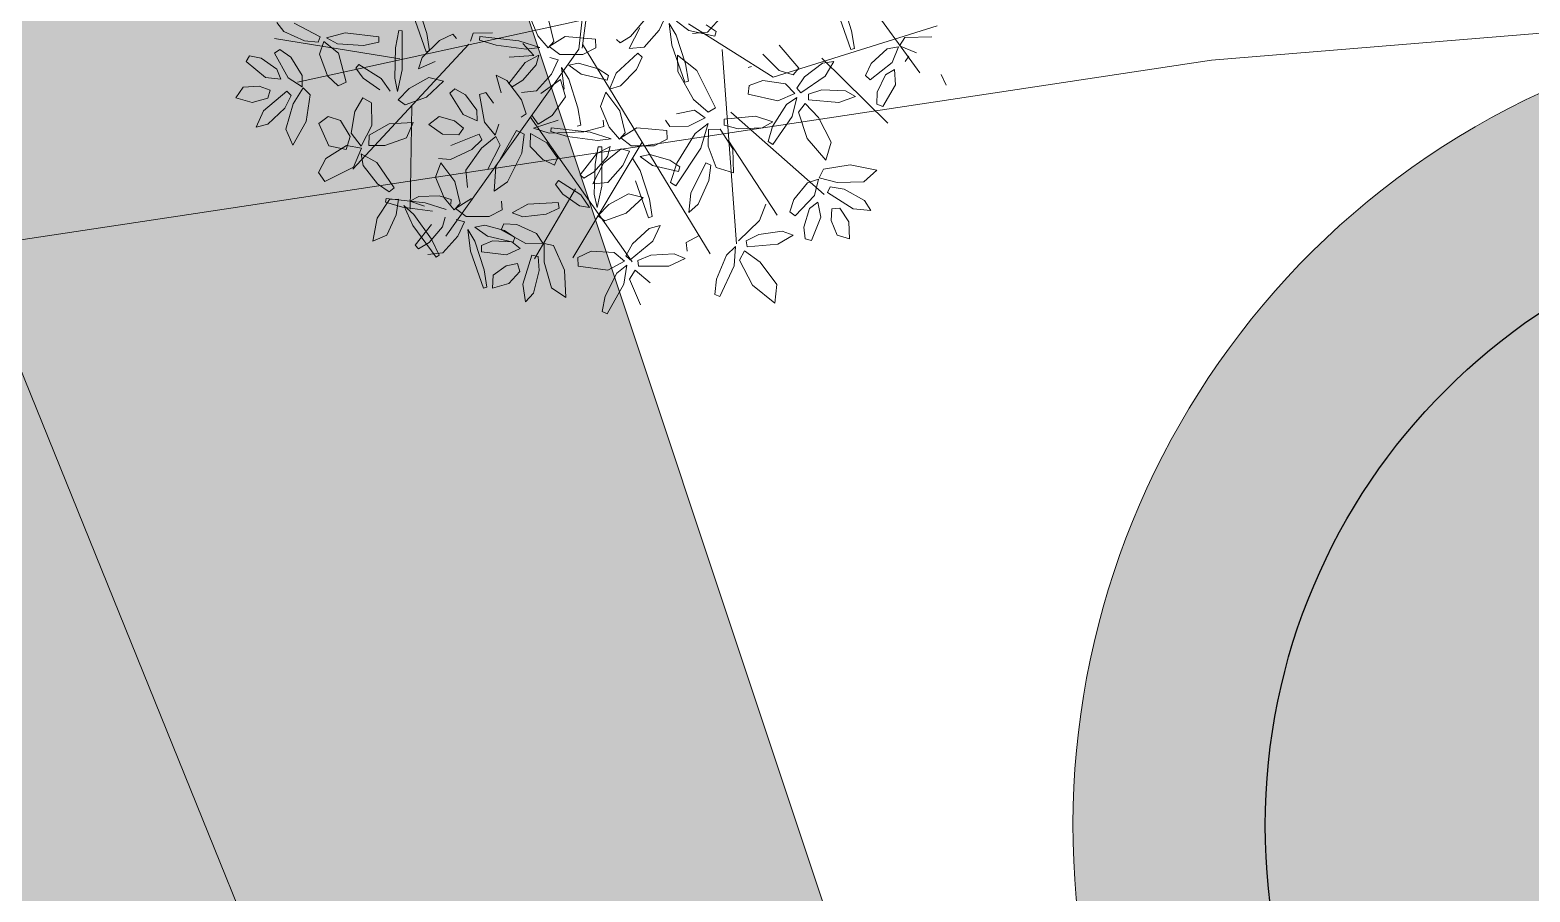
# Model space of a CAD drawing. Header units: inches. Extents: x 218980 to 233865, y 587194 to 599270.
# Drawn here: x 219060.11 to 219069.47, y 587467.12 to 587472.5 of the extents above; entities that cross this region are included whole.
import ezdxf

# ---------------------------------------------------------------- set-up
doc = ezdxf.new("R2010")
doc.units = ezdxf.units.IN
doc.header["$MEASUREMENT"] = 0
doc.linetypes.add('01', pattern=[0])
doc.layers.get('0').update_dxf_attribs({"lineweight": 0})
doc.layers.add('GRASS', color=75, linetype='Continuous')
for name, color, linetype, lineweight in [('Minor Contour', 250, 'Continuous', 0), ('Proposed Plot Boundary', 250, '01', 0), ('Proposed Structures', 253, 'Continuous', 0), ('Proposed Urban Design', 250, 'Continuous', 0)]:
    doc.layers.add(name, color=color, linetype=linetype, lineweight=lineweight)
doc.layers.add('Open Space Within Settlement Active', color=7, linetype='01', lineweight=0, true_color=0xb1d336)
doc.layers.add('P_Main Development Zone', color=7, linetype='Continuous', lineweight=0, true_color=0xdc5e9b)

# ---------------------------------------------------------------- blocks, each defined once
blk = doc.blocks.new('tree2')
at = {"color": 44}
for p, q in [((325197.445, 3048392.685), (325197.28, 3048391.211)), ((325197.512, 3048392.651), (325197.323, 3048391.221)), ((325200.778, 3048391.963), (325201.54, 3048390.915)), ((325197.316, 3048391.574), (325193.768, 3048390.798)), ((325198.65, 3048391.525), (325199.705, 3048390.862)), ((325199.705, 3048390.862), (325201.753, 3048391.502)), ((325195.043, 3048391.09), (325193.481, 3048391.344)), ((325195.907, 3048391.274), (325194.459, 3048389.71)), ((325197.325, 3048391.271), (325198.919, 3048388.652)), ((325197.28, 3048391.211), (325195.617, 3048388.874)), ((325199.07, 3048391.205), (325199.248, 3048388.777)), ((325200.315, 3048391.099), (325201.138, 3048390.285)), ((325195.193, 3048390.502), (325195.173, 3048389.213)), ((325196.673, 3048390.363), (325197.946, 3048388.552)), ((325199.176, 3048390.423), (325200.342, 3048389.394)), ((325198.071, 3048390.047), (325197.204, 3048388.602)), ((325199.143, 3048390.073), (325199.757, 3048389.138)), ((325197.238, 3048389.465), (325196.727, 3048388.591))]:
    blk.add_line(p, q, dxfattribs=at)
at = {"color": 66}
for p, q in [((325200.686, 3048391.437), (325200.571, 3048391.796)), ((325200.516, 3048391.668), (325200.678, 3048391.206)), ((325200.721, 3048391.219), (325200.686, 3048391.437)), ((325198.443, 3048391.258), (325198.605, 3048390.796)), ((325198.613, 3048391.027), (325198.497, 3048391.386)), ((325200.678, 3048391.206), (325200.721, 3048391.219)), ((325201.13, 3048391.213), (325201.27, 3048391.239)), ((325201.27, 3048391.239), (325201.192, 3048391.044)), ((325201.282, 3048391.253), (325201.35, 3048391.355)), ((325201.497, 3048391.165), (325201.282, 3048391.253)), ((325201.35, 3048391.355), (325201.686, 3048391.363)), ((325198.512, 3048391.133), (325198.754, 3048390.945)), ((325198.515, 3048390.929), (325198.512, 3048391.133)), ((325200.861, 3048390.883), (325200.931, 3048391.032)), ((325201.192, 3048391.044), (325200.918, 3048390.825)), ((325200.931, 3048391.032), (325201.13, 3048391.213)), ((325201.356, 3048391.058), (325201.4, 3048391.122)), ((325198.712, 3048390.58), (325198.515, 3048390.929)), ((325198.648, 3048390.809), (325198.613, 3048391.027)), ((325198.754, 3048390.945), (325198.985, 3048390.477)), ((325199.394, 3048390.981), (325199.437, 3048390.994)), ((325200.918, 3048390.825), (325200.861, 3048390.883)), ((325201.005, 3048390.672), (325201.108, 3048390.89)), ((325201.108, 3048390.89), (325201.223, 3048390.956)), ((325201.223, 3048390.956), (325201.233, 3048390.765)), ((325201.803, 3048390.894), (325201.865, 3048390.759)), ((325198.605, 3048390.796), (325198.648, 3048390.809)), ((325198.896, 3048390.421), (325198.712, 3048390.58)), ((325198.985, 3048390.477), (325198.896, 3048390.421)), ((325197.859, 3048390.165), (325197.791, 3048390.441)), ((325198.361, 3048390.323), (325198.416, 3048390.243)), ((325198.725, 3048390.447), (325198.501, 3048390.403)), ((325198.647, 3048390.248), (325198.858, 3048390.354)), ((325198.858, 3048390.354), (325198.725, 3048390.447)), ((325198.731, 3048390.157), (325198.893, 3048390.282)), ((325196.501, 3048390.193), (325196.598, 3048390.15)), ((325196.598, 3048390.15), (325196.568, 3048389.909)), ((325196.674, 3048390.155), (325196.671, 3048389.994)), ((325196.88, 3048390.04), (325196.674, 3048390.155)), ((325197.683, 3048390.088), (325197.422, 3048390.173)), ((325197.66, 3048390.235), (325197.786, 3048390.084)), ((325197.786, 3048390.084), (325197.859, 3048390.165)), ((325197.803, 3048390.103), (325198.002, 3048390.226)), ((325197.934, 3048390.001), (325197.803, 3048390.103)), ((325198.002, 3048390.226), (325198.377, 3048390.195)), ((325198.377, 3048390.195), (325198.384, 3048390.085)), ((325198.416, 3048390.243), (325198.647, 3048390.248)), ((325198.503, 3048389.787), (325198.731, 3048390.157)), ((325196.568, 3048389.909), (325196.388, 3048389.551)), ((325196.671, 3048389.994), (325196.832, 3048389.832)), ((325197.013, 3048389.851), (325196.88, 3048390.04)), ((325197.523, 3048389.991), (325197.483, 3048389.774)), ((325197.671, 3048389.994), (325197.501, 3048389.903)), ((325197.514, 3048390.069), (325197.683, 3048390.088)), ((325197.568, 3048389.989), (325197.523, 3048389.991)), ((325197.567, 3048389.499), (325197.568, 3048389.989)), ((325197.808, 3048389.965), (325197.589, 3048389.785)), ((325197.639, 3048389.871), (325197.671, 3048389.994)), ((325197.914, 3048389.934), (325197.808, 3048389.965)), ((325197.831, 3048389.755), (325197.914, 3048389.934)), ((325198.222, 3048390.001), (325197.934, 3048390.001)), ((325198.384, 3048390.085), (325198.222, 3048390.001)), ((325194.764, 3048389.526), (325194.585, 3048389.758)), ((325194.756, 3048389.794), (325194.972, 3048389.48)), ((325196.221, 3048389.435), (325196.242, 3048389.74)), ((325196.832, 3048389.832), (325196.977, 3048389.761)), ((325196.977, 3048389.761), (325197.013, 3048389.851)), ((325197.501, 3048389.903), (325197.296, 3048389.642)), ((325197.589, 3048389.785), (325197.455, 3048389.529)), ((325197.472, 3048389.679), (325197.639, 3048389.871)), ((325197.483, 3048389.774), (325197.473, 3048389.397)), ((325197.643, 3048389.546), (325197.831, 3048389.755)), ((325198.168, 3048389.893), (325198.044, 3048389.869)), ((325198.414, 3048389.825), (325198.168, 3048389.893)), ((325198.542, 3048389.74), (325198.414, 3048389.825)), ((325198.523, 3048389.682), (325198.542, 3048389.74)), ((325195.49, 3048389.612), (325195.598, 3048389.354)), ((325196.388, 3048389.551), (325196.221, 3048389.435)), ((325197.025, 3048389.569), (325196.988, 3048389.52)), ((325197.306, 3048389.392), (325197.025, 3048389.569)), ((325197.296, 3048389.642), (325197.34, 3048389.6)), ((325197.34, 3048389.6), (325197.472, 3048389.679)), ((325197.455, 3048389.529), (325197.643, 3048389.546)), ((325194.913, 3048389.43), (325194.764, 3048389.526)), ((325194.874, 3048389.344), (325194.867, 3048389.3)), ((325195.361, 3048389.292), (325194.874, 3048389.344)), ((325194.972, 3048389.48), (325194.913, 3048389.43)), ((325195.282, 3048389.37), (325195.171, 3048389.311)), ((325195.537, 3048389.377), (325195.282, 3048389.37)), ((325195.684, 3048389.334), (325195.537, 3048389.377)), ((325196.988, 3048389.52), (325197.081, 3048389.398)), ((325197.081, 3048389.398), (325197.289, 3048389.252)), ((325197.414, 3048389.233), (325197.306, 3048389.392)), ((325197.473, 3048389.397), (325197.51, 3048389.231)), ((325197.51, 3048389.231), (325197.567, 3048389.499)), ((325194.917, 3048389.333), (325194.76, 3048389.097)), ((325194.867, 3048389.3), (325195.078, 3048389.237)), ((325195.027, 3048389.335), (325194.917, 3048389.333)), ((325195, 3048389.139), (325195.027, 3048389.335)), ((325195.078, 3048389.237), (325195.452, 3048389.187)), ((325195.093, 3048389.256), (325195.206, 3048389.006)), ((325195.221, 3048389.145), (325195.093, 3048389.256)), ((325195.171, 3048389.311), (325195.353, 3048389.247)), ((325196.315, 3048389.313), (325196.322, 3048389.203)), ((325196.446, 3048389.167), (325196.641, 3048389.272)), ((325196.582, 3048389.115), (325196.446, 3048389.167)), ((325196.641, 3048389.272), (325197.021, 3048389.295)), ((325197.033, 3048389.223), (325196.873, 3048389.148)), ((325197.021, 3048389.295), (325197.033, 3048389.223)), ((325197.289, 3048389.252), (325197.414, 3048389.233)), ((325197.654, 3048389.269), (325197.516, 3048389.128)), ((325194.76, 3048389.097), (325194.707, 3048388.812)), ((325194.882, 3048388.885), (325195, 3048389.139)), ((325195.439, 3048389.021), (325195.234, 3048388.76)), ((325196.506, 3048389.02), (325196.75, 3048388.906)), ((325196.873, 3048389.148), (325196.582, 3048389.115)), ((325194.707, 3048388.812), (325194.882, 3048388.885)), ((325196.75, 3048388.906), (325196.828, 3048388.786)), ((325196.846, 3048388.781), (325196.965, 3048388.757))]:
    blk.add_line(p, q, dxfattribs=at)
at = {"color": 62}
for p, q in [((325195.211, 3048391.638), (325195.373, 3048391.176)), ((325195.381, 3048391.406), (325195.265, 3048391.765)), ((325196.661, 3048391.636), (325196.769, 3048391.377)), ((325193.596, 3048391.43), (325193.509, 3048391.544)), ((325194.127, 3048391.352), (325194.362, 3048391.413)), ((325194.362, 3048391.413), (325194.782, 3048391.366)), ((325195.03, 3048391.442), (325194.99, 3048391.225)), ((325195.075, 3048391.44), (325195.03, 3048391.442)), ((325195.074, 3048390.95), (325195.075, 3048391.44)), ((325195.416, 3048391.188), (325195.381, 3048391.406)), ((325196.968, 3048391.307), (325196.899, 3048391.582)), ((325194.266, 3048391.278), (325194.127, 3048391.352)), ((325194.59, 3048391.256), (325194.266, 3048391.278)), ((325194.78, 3048391.297), (325194.59, 3048391.256)), ((325194.782, 3048391.366), (325194.78, 3048391.297)), ((325194.99, 3048391.225), (325194.98, 3048390.848)), ((325195.541, 3048391.318), (325195.324, 3048391.107)), ((325196.769, 3048391.377), (325196.895, 3048391.225)), ((325196.895, 3048391.225), (325196.968, 3048391.307)), ((325196.911, 3048391.245), (325197.11, 3048391.367)), ((325193.124, 3048391.058), (325193.167, 3048391.127)), ((325193.167, 3048391.127), (325193.314, 3048391.099)), ((325195.324, 3048391.107), (325195.276, 3048390.965)), ((325195.373, 3048391.176), (325195.416, 3048391.188)), ((325194.813, 3048390.844), (325194.532, 3048391.02)), ((325194.98, 3048390.848), (325195.017, 3048390.682)), ((325195.017, 3048390.682), (325195.074, 3048390.95)), ((325192.997, 3048390.602), (325193.088, 3048390.736))]:
    blk.add_line(p, q, dxfattribs=at)
at = {"color": 64}
for p, q in [((325198.284, 3048391.446), (325198.367, 3048391.625)), ((325198.887, 3048391.422), (325199.074, 3048391.631)), ((325193.853, 3048391.313), (325193.596, 3048391.43)), ((325193.724, 3048391.536), (325194.051, 3048391.365)), ((325195.928, 3048391.308), (325195.958, 3048391.41)), ((325195.958, 3048391.41), (325196.201, 3048391.412)), ((325198.043, 3048391.475), (325197.909, 3048391.219)), ((325197.925, 3048391.369), (325198.093, 3048391.562)), ((325198.097, 3048391.237), (325198.284, 3048391.446)), ((325198.407, 3048391.53), (325198.443, 3048391.258)), ((325198.497, 3048391.386), (325198.407, 3048391.53)), ((325198.498, 3048391.559), (325198.653, 3048391.445)), ((325198.653, 3048391.445), (325198.977, 3048391.372)), ((325198.698, 3048391.404), (325198.887, 3048391.422)), ((325198.995, 3048391.431), (325198.868, 3048391.515)), ((325198.977, 3048391.372), (325198.995, 3048391.431)), ((325194.024, 3048391.297), (325193.853, 3048391.313)), ((325194.051, 3048391.365), (325194.024, 3048391.297)), ((325194.043, 3048391.148), (325194.094, 3048391.306)), ((325194.094, 3048391.306), (325194.277, 3048391.161)), ((325195.704, 3048391.398), (325195.541, 3048391.318)), ((325195.752, 3048391.343), (325195.704, 3048391.398)), ((325196.044, 3048391.367), (325196.037, 3048391.323)), ((325196.037, 3048391.323), (325196.249, 3048391.26)), ((325196.531, 3048391.315), (325196.044, 3048391.367)), ((325196.249, 3048391.26), (325196.623, 3048391.21)), ((325196.792, 3048391.23), (325196.531, 3048391.315)), ((325196.58, 3048391.282), (325196.717, 3048391.131)), ((325196.623, 3048391.21), (325196.792, 3048391.23)), ((325197.043, 3048391.143), (325196.911, 3048391.245)), ((325197.11, 3048391.367), (325197.486, 3048391.336)), ((325197.493, 3048391.227), (325197.331, 3048391.142)), ((325197.486, 3048391.336), (325197.493, 3048391.227)), ((325197.749, 3048391.332), (325197.794, 3048391.29)), ((325197.794, 3048391.29), (325197.925, 3048391.369)), ((325197.909, 3048391.219), (325198.097, 3048391.237)), ((325193.366, 3048390.858), (325193.124, 3048391.058)), ((325193.314, 3048391.099), (325193.51, 3048390.96)), ((325193.48, 3048391.158), (325193.546, 3048391.205)), ((325193.648, 3048390.85), (325193.48, 3048391.158)), ((325193.546, 3048391.205), (325193.681, 3048391.109)), ((325193.681, 3048391.109), (325193.825, 3048390.882)), ((325194.141, 3048390.877), (325194.043, 3048391.148)), ((325194.277, 3048391.161), (325194.376, 3048390.798)), ((325195.276, 3048390.965), (325195.485, 3048391.055)), ((325196.61, 3048391.044), (325196.405, 3048390.783)), ((325196.717, 3048391.131), (325196.411, 3048391.111)), ((325196.779, 3048391.135), (325196.61, 3048391.044)), ((325196.748, 3048391.013), (325196.779, 3048391.135)), ((325197.023, 3048391.076), (325196.917, 3048391.107)), ((325196.939, 3048390.897), (325197.023, 3048391.076)), ((325197.331, 3048391.142), (325197.043, 3048391.143)), ((325197.277, 3048391.034), (325197.153, 3048391.01)), ((325197.523, 3048390.966), (325197.277, 3048391.034)), ((325197.744, 3048390.911), (325198.017, 3048391.16)), ((325198.071, 3048391.111), (325197.998, 3048390.956)), ((325198.017, 3048391.16), (325198.071, 3048391.111)), ((325193.556, 3048390.835), (325193.366, 3048390.858)), ((325193.51, 3048390.96), (325193.556, 3048390.835)), ((325193.826, 3048390.74), (325193.648, 3048390.85)), ((325193.825, 3048390.882), (325193.826, 3048390.74)), ((325194.276, 3048390.754), (325194.141, 3048390.877)), ((325194.532, 3048391.02), (325194.495, 3048390.971)), ((325194.495, 3048390.971), (325194.588, 3048390.849)), ((325194.588, 3048390.849), (325194.796, 3048390.703)), ((325194.922, 3048390.684), (325194.813, 3048390.844)), ((325195.407, 3048390.855), (325195.161, 3048390.72)), ((325195.59, 3048390.809), (325195.407, 3048390.855)), ((325196.248, 3048390.885), (325196.309, 3048390.665)), ((325196.382, 3048390.818), (325196.248, 3048390.885)), ((325196.58, 3048390.821), (325196.748, 3048391.013)), ((325196.752, 3048390.688), (325196.939, 3048390.897)), ((325197.063, 3048390.981), (325197.098, 3048390.709)), ((325197.153, 3048390.837), (325197.063, 3048390.981)), ((325197.153, 3048391.01), (325197.308, 3048390.896)), ((325197.308, 3048390.896), (325197.632, 3048390.824)), ((325197.651, 3048390.882), (325197.523, 3048390.966)), ((325197.632, 3048390.824), (325197.651, 3048390.882)), ((325197.663, 3048390.711), (325197.744, 3048390.911)), ((325197.998, 3048390.956), (325197.8, 3048390.754)), ((325193.088, 3048390.736), (325193.287, 3048390.747)), ((325193.287, 3048390.747), (325193.424, 3048390.697)), ((325193.341, 3048390.441), (325193.633, 3048390.686)), ((325193.424, 3048390.697), (325193.396, 3048390.596)), ((325193.633, 3048390.686), (325193.689, 3048390.632)), ((325193.714, 3048390.529), (325193.838, 3048390.726)), ((325193.838, 3048390.726), (325193.926, 3048390.641)), ((325194.376, 3048390.798), (325194.276, 3048390.754)), ((325195.161, 3048390.72), (325195.023, 3048390.579)), ((325195.379, 3048390.612), (325195.59, 3048390.809)), ((325195.67, 3048390.662), (325195.733, 3048390.714)), ((325195.837, 3048390.396), (325195.67, 3048390.662)), ((325195.733, 3048390.714), (325195.864, 3048390.641)), ((325196.039, 3048390.644), (325196.117, 3048390.667)), ((325196.117, 3048390.667), (325196.215, 3048390.534)), ((325196.562, 3048390.576), (325196.382, 3048390.818)), ((325196.405, 3048390.783), (325196.449, 3048390.741)), ((325196.449, 3048390.741), (325196.58, 3048390.821)), ((325196.564, 3048390.67), (325196.752, 3048390.688)), ((325196.805, 3048390.657), (325197.049, 3048390.833)), ((325197.049, 3048390.833), (325197.112, 3048390.615)), ((325197.269, 3048390.478), (325197.153, 3048390.837)), ((325197.617, 3048390.672), (325197.552, 3048390.494)), ((325197.791, 3048390.441), (325197.617, 3048390.672)), ((325197.8, 3048390.754), (325197.663, 3048390.711)), ((325193.2, 3048390.542), (325192.997, 3048390.602)), ((325193.396, 3048390.596), (325193.2, 3048390.542)), ((325193.608, 3048390.475), (325193.394, 3048390.274)), ((325193.689, 3048390.632), (325193.608, 3048390.475)), ((325193.619, 3048390.209), (325193.714, 3048390.529)), ((325193.926, 3048390.641), (325193.876, 3048390.308)), ((325194.484, 3048390.433), (325194.583, 3048390.604)), ((325194.583, 3048390.604), (325194.691, 3048390.538)), ((325194.691, 3048390.538), (325194.694, 3048390.257)), ((325195.023, 3048390.579), (325195.112, 3048390.515)), ((325195.112, 3048390.515), (325195.379, 3048390.612)), ((325195.864, 3048390.641), (325196.005, 3048390.446)), ((325196.101, 3048390.298), (325196.039, 3048390.644)), ((325196.62, 3048390.404), (325196.562, 3048390.576)), ((325197.112, 3048390.615), (325196.948, 3048390.383)), ((325197.303, 3048390.26), (325197.269, 3048390.478)), ((325197.552, 3048390.494), (325197.66, 3048390.235)), ((325193.25, 3048390.237), (325193.341, 3048390.441)), ((325193.876, 3048390.308), (325193.706, 3048390.011)), ((325194.034, 3048390.283), (325194.148, 3048390.369)), ((325194.158, 3048390.001), (325194.034, 3048390.283)), ((325194.148, 3048390.369), (325194.305, 3048390.32)), ((325194.305, 3048390.32), (325194.425, 3048390.121)), ((325194.436, 3048390.16), (325194.484, 3048390.433)), ((325194.912, 3048390.278), (325195.209, 3048390.293)), ((325195.209, 3048390.293), (325195.126, 3048390.102)), ((325195.405, 3048390.27), (325195.534, 3048390.368)), ((325195.534, 3048390.368), (325195.726, 3048390.315)), ((325195.726, 3048390.315), (325195.84, 3048390.225)), ((325196.009, 3048390.314), (325195.837, 3048390.396)), ((325196.005, 3048390.446), (325196.009, 3048390.314)), ((325196.235, 3048390.137), (325196.101, 3048390.298)), ((325196.559, 3048390.362), (325196.62, 3048390.404)), ((325196.773, 3048390.273), (325196.689, 3048390.39)), ((325196.715, 3048390.225), (325197.02, 3048390.323)), ((325196.948, 3048390.383), (325196.773, 3048390.273)), ((325197.584, 3048390.324), (325197.59, 3048390.246)), ((325193.394, 3048390.274), (325193.25, 3048390.237)), ((325193.706, 3048390.011), (325193.619, 3048390.209)), ((325194.425, 3048390.121), (325194.372, 3048389.955)), ((325194.563, 3048389.999), (325194.436, 3048390.16)), ((325194.694, 3048390.257), (325194.563, 3048389.999)), ((325194.655, 3048390.008), (325194.661, 3048390.135)), ((325194.661, 3048390.135), (325194.912, 3048390.278)), ((325195.126, 3048390.102), (325194.858, 3048390.007)), ((325195.578, 3048390.149), (325195.405, 3048390.27)), ((325195.782, 3048390.138), (325195.578, 3048390.149)), ((325195.68, 3048390.008), (325196.035, 3048390.148)), ((325195.84, 3048390.225), (325195.782, 3048390.138)), ((325196.035, 3048390.148), (325196.07, 3048390.079)), ((325196.062, 3048389.973), (325196.242, 3048390.12)), ((325196.279, 3048390.273), (325196.235, 3048390.137)), ((325196.242, 3048389.74), (325196.501, 3048390.193)), ((325196.242, 3048390.12), (325196.299, 3048390.012)), ((325196.908, 3048390.161), (325196.715, 3048390.225)), ((325197.342, 3048390.178), (325196.908, 3048390.161)), ((325196.935, 3048390.226), (325196.929, 3048390.182)), ((325196.929, 3048390.182), (325197.14, 3048390.119)), ((325197.422, 3048390.173), (325196.935, 3048390.226)), ((325197.14, 3048390.119), (325197.514, 3048390.069)), ((325197.26, 3048390.247), (325197.303, 3048390.26)), ((325197.59, 3048390.246), (325197.342, 3048390.178)), ((325194.119, 3048389.845), (325194.38, 3048390.006)), ((325194.372, 3048389.955), (325194.158, 3048390.001)), ((325194.38, 3048390.006), (325194.567, 3048389.975)), ((325194.567, 3048389.975), (325194.467, 3048389.738)), ((325194.858, 3048390.007), (325194.655, 3048390.008)), ((325195.943, 3048389.955), (325195.678, 3048389.833)), ((325195.87, 3048389.7), (325196.062, 3048389.973)), ((325196.07, 3048390.079), (325195.943, 3048389.955)), ((325196.299, 3048390.012), (325196.145, 3048389.712)), ((325194.028, 3048389.668), (325194.119, 3048389.845)), ((325194.467, 3048389.738), (325194.106, 3048389.559)), ((325194.562, 3048389.904), (325194.756, 3048389.794)), ((325194.585, 3048389.758), (325194.562, 3048389.904)), ((325195.555, 3048389.79), (325195.49, 3048389.612)), ((325195.678, 3048389.833), (325195.529, 3048389.844)), ((325195.729, 3048389.559), (325195.555, 3048389.79)), ((325194.106, 3048389.559), (325194.028, 3048389.668))]:
    blk.add_line(p, q, dxfattribs=at)
at = {"color": 68}
for p, q in [((325199.783, 3048391.26), (325200.027, 3048390.972)), ((325199.781, 3048390.945), (325199.577, 3048391.149)), ((325200.098, 3048390.864), (325200.323, 3048391.035)), ((325200.323, 3048391.035), (325200.464, 3048391.058)), ((325200.464, 3048391.058), (325200.355, 3048390.872)), ((325199.955, 3048390.89), (325199.781, 3048390.945)), ((325200.027, 3048390.972), (325199.955, 3048390.89)), ((325200.003, 3048390.721), (325200.098, 3048390.864)), ((325200.355, 3048390.872), (325200.05, 3048390.665)), ((325199.396, 3048390.647), (325199.405, 3048390.757)), ((325199.405, 3048390.757), (325199.577, 3048390.817)), ((325199.577, 3048390.817), (325199.862, 3048390.775)), ((325199.978, 3048390.656), (325199.764, 3048390.563)), ((325199.862, 3048390.775), (325199.978, 3048390.656)), ((325200.05, 3048390.665), (325200.003, 3048390.721)), ((325200.146, 3048390.649), (325200.315, 3048390.7)), ((325200.315, 3048390.7), (325200.608, 3048390.691)), ((325200.608, 3048390.691), (325200.736, 3048390.619)), ((325201.003, 3048390.523), (325201.005, 3048390.672)), ((325201.233, 3048390.765), (325201.078, 3048390.492)), ((325199.764, 3048390.563), (325199.396, 3048390.647)), ((325199.698, 3048390.242), (325199.872, 3048390.517)), ((325199.872, 3048390.517), (325200.002, 3048390.605)), ((325200.002, 3048390.605), (325199.945, 3048390.368)), ((325200.104, 3048390.532), (325200.021, 3048390.425)), ((325200.272, 3048390.357), (325200.104, 3048390.532)), ((325200.147, 3048390.576), (325200.146, 3048390.649)), ((325200.527, 3048390.544), (325200.147, 3048390.576)), ((325200.736, 3048390.619), (325200.527, 3048390.544)), ((325201.078, 3048390.492), (325201.003, 3048390.523)), ((325198.893, 3048390.282), (325198.804, 3048389.973)), ((325199.485, 3048390.373), (325199.094, 3048390.334)), ((325199.094, 3048390.334), (325199.094, 3048390.261)), ((325199.701, 3048390.301), (325199.485, 3048390.373)), ((325199.571, 3048390.227), (325199.701, 3048390.301)), ((325199.945, 3048390.368), (325199.704, 3048390.021)), ((325200.021, 3048390.425), (325200.129, 3048390.093)), ((325200.429, 3048390.049), (325200.272, 3048390.357)), ((325198.894, 3048390), (325198.9, 3048390.207)), ((325198.9, 3048390.207), (325199.045, 3048390.211)), ((325199.045, 3048390.211), (325199.201, 3048389.966)), ((325199.094, 3048390.261), (325199.269, 3048390.213)), ((325199.269, 3048390.213), (325199.571, 3048390.227)), ((325199.644, 3048390.056), (325199.698, 3048390.242)), ((325200.129, 3048390.093), (325200.364, 3048389.824)), ((325198.804, 3048389.973), (325198.489, 3048389.505)), ((325198.995, 3048389.734), (325198.894, 3048390)), ((325199.201, 3048389.966), (325199.211, 3048389.665)), ((325199.704, 3048390.021), (325199.644, 3048390.056)), ((325200.364, 3048389.824), (325200.429, 3048390.049)), ((325198.044, 3048389.695), (325197.954, 3048389.839)), ((325198.044, 3048389.869), (325198.199, 3048389.755)), ((325198.199, 3048389.755), (325198.523, 3048389.682)), ((325198.423, 3048389.544), (325198.503, 3048389.787)), ((325198.677, 3048389.41), (325198.866, 3048389.789)), ((325198.866, 3048389.789), (325198.93, 3048389.763)), ((325198.93, 3048389.763), (325198.903, 3048389.571)), ((325199.211, 3048389.665), (325198.995, 3048389.734)), ((325200.335, 3048389.712), (325200.667, 3048389.767)), ((325200.667, 3048389.767), (325201.002, 3048389.697)), ((325195.797, 3048389.283), (325195.729, 3048389.559)), ((325195.89, 3048389.484), (325195.87, 3048389.7)), ((325197.989, 3048389.567), (325198.151, 3048389.105)), ((325198.16, 3048389.336), (325198.044, 3048389.695)), ((325198.489, 3048389.505), (325198.423, 3048389.544)), ((325198.903, 3048389.571), (325198.771, 3048389.274)), ((325199.965, 3048389.334), (325200.137, 3048389.541)), ((325200.137, 3048389.541), (325200.272, 3048389.586)), ((325200.272, 3048389.586), (325200.222, 3048389.383)), ((325200.282, 3048389.602), (325200.335, 3048389.712)), ((325200.507, 3048389.545), (325200.282, 3048389.602)), ((325200.84, 3048389.553), (325200.507, 3048389.545)), ((325201.002, 3048389.697), (325200.84, 3048389.553)), ((325195.598, 3048389.354), (325195.724, 3048389.202)), ((325195.741, 3048389.221), (325195.94, 3048389.344)), ((325197.9, 3048389.404), (325197.654, 3048389.269)), ((325197.871, 3048389.161), (325198.083, 3048389.358)), ((325198.083, 3048389.358), (325197.9, 3048389.404)), ((325198.655, 3048389.168), (325198.677, 3048389.41)), ((325200.222, 3048389.383), (325199.981, 3048389.128)), ((325200.383, 3048389.419), (325200.417, 3048389.489)), ((325200.706, 3048389.217), (325200.383, 3048389.419)), ((325200.417, 3048389.489), (325200.592, 3048389.46)), ((325200.592, 3048389.46), (325200.848, 3048389.319)), ((325195.621, 3048389.206), (325195.361, 3048389.292)), ((325195.683, 3048389.273), (325195.684, 3048389.334)), ((325195.724, 3048389.202), (325195.797, 3048389.283)), ((325195.873, 3048389.119), (325195.741, 3048389.221)), ((325196.322, 3048389.203), (325196.161, 3048389.119)), ((325197.605, 3048389.064), (325197.871, 3048389.161)), ((325198.194, 3048389.118), (325198.16, 3048389.336)), ((325198.771, 3048389.274), (325198.655, 3048389.168)), ((325199.613, 3048389.272), (325199.537, 3048389.07)), ((325199.916, 3048389.177), (325199.965, 3048389.334)), ((325199.981, 3048389.128), (325199.916, 3048389.177)), ((325200.088, 3048388.988), (325200.16, 3048389.218)), ((325200.16, 3048389.218), (325200.265, 3048389.299)), ((325200.265, 3048389.299), (325200.301, 3048389.112)), ((325200.432, 3048389.071), (325200.437, 3048389.217)), ((325200.437, 3048389.217), (325200.541, 3048389.222)), ((325200.541, 3048389.222), (325200.653, 3048389.052)), ((325200.928, 3048389.194), (325200.706, 3048389.217)), ((325200.848, 3048389.319), (325200.928, 3048389.194)), ((325195.206, 3048389.006), (325195.497, 3048388.612)), ((325195.438, 3048388.835), (325195.221, 3048389.145)), ((325195.41, 3048388.797), (325195.577, 3048388.99)), ((325195.577, 3048388.99), (325195.609, 3048389.112)), ((325195.852, 3048389.052), (325195.747, 3048389.083)), ((325195.769, 3048388.874), (325195.852, 3048389.052)), ((325196.161, 3048389.119), (325195.873, 3048389.119)), ((325196.107, 3048389.011), (325195.982, 3048388.987)), ((325195.982, 3048388.987), (325196.138, 3048388.873)), ((325196.352, 3048388.943), (325196.107, 3048389.011)), ((325196.311, 3048388.953), (325196.341, 3048389.028)), ((325196.341, 3048389.028), (325196.506, 3048389.02)), ((325197.516, 3048389.128), (325197.605, 3048389.064)), ((325197.948, 3048388.78), (325198.156, 3048388.972)), ((325198.151, 3048389.105), (325198.194, 3048389.118)), ((325198.156, 3048388.972), (325198.295, 3048389.007)), ((325198.295, 3048389.007), (325198.203, 3048388.812)), ((325199.537, 3048389.07), (325199.272, 3048388.814)), ((325200.107, 3048388.84), (325200.088, 3048388.988)), ((325200.301, 3048389.112), (325200.186, 3048388.82)), ((325200.504, 3048388.886), (325200.432, 3048389.071)), ((325200.653, 3048389.052), (325200.659, 3048388.84)), ((325195.279, 3048388.718), (325195.41, 3048388.797)), ((325195.534, 3048388.637), (325195.438, 3048388.835)), ((325195.582, 3048388.665), (325195.769, 3048388.874)), ((325195.892, 3048388.958), (325195.927, 3048388.686)), ((325195.982, 3048388.813), (325195.892, 3048388.958)), ((325196.098, 3048388.454), (325195.982, 3048388.813)), ((325196.064, 3048388.758), (325196.203, 3048388.814)), ((325196.138, 3048388.873), (325196.461, 3048388.8)), ((325196.203, 3048388.814), (325196.443, 3048388.802)), ((325196.618, 3048388.784), (325196.311, 3048388.953)), ((325196.48, 3048388.858), (325196.352, 3048388.943)), ((325196.443, 3048388.802), (325196.548, 3048388.722)), ((325196.461, 3048388.8), (325196.48, 3048388.858)), ((325196.828, 3048388.786), (325196.618, 3048388.784)), ((325196.847, 3048388.549), (325196.846, 3048388.781)), ((325198.203, 3048388.812), (325197.919, 3048388.578)), ((325198.621, 3048388.794), (325198.781, 3048388.883)), ((325198.631, 3048388.685), (325198.621, 3048388.794)), ((325199.37, 3048388.814), (325199.528, 3048388.894)), ((325199.383, 3048388.743), (325199.37, 3048388.814)), ((325199.528, 3048388.894), (325199.817, 3048388.935)), ((325199.956, 3048388.886), (325199.763, 3048388.776)), ((325199.817, 3048388.935), (325199.956, 3048388.886)), ((325200.186, 3048388.82), (325200.107, 3048388.84)), ((325200.659, 3048388.84), (325200.504, 3048388.886)), ((325195.234, 3048388.76), (325195.279, 3048388.718)), ((325195.393, 3048388.647), (325195.582, 3048388.665)), ((325195.497, 3048388.612), (325195.534, 3048388.637)), ((325195.927, 3048388.686), (325196.089, 3048388.224)), ((325196.065, 3048388.677), (325196.064, 3048388.758)), ((325196.376, 3048388.639), (325196.065, 3048388.677)), ((325196.548, 3048388.722), (325196.376, 3048388.639)), ((325196.58, 3048388.274), (325196.694, 3048388.638)), ((325196.694, 3048388.638), (325196.77, 3048388.622)), ((325196.77, 3048388.622), (325196.786, 3048388.446)), ((325196.965, 3048388.757), (325197.102, 3048388.45)), ((325197.268, 3048388.609), (325197.434, 3048388.685)), ((325197.27, 3048388.5), (325197.268, 3048388.609)), ((325197.434, 3048388.685), (325197.722, 3048388.67)), ((325197.722, 3048388.67), (325197.848, 3048388.562)), ((325197.867, 3048388.629), (325197.948, 3048388.78)), ((325197.919, 3048388.578), (325197.867, 3048388.629)), ((325198.016, 3048388.57), (325198.18, 3048388.637)), ((325198.18, 3048388.637), (325198.472, 3048388.655)), ((325198.606, 3048388.596), (325198.405, 3048388.501)), ((325198.472, 3048388.655), (325198.606, 3048388.596)), ((325198.998, 3048388.337), (325199.122, 3048388.638)), ((325199.122, 3048388.638), (325199.236, 3048388.746)), ((325199.236, 3048388.746), (325199.22, 3048388.504)), ((325199.348, 3048388.693), (325199.284, 3048388.573)), ((325199.544, 3048388.549), (325199.348, 3048388.693)), ((325199.763, 3048388.776), (325199.383, 3048388.743)), ((325196.132, 3048388.236), (325196.098, 3048388.454)), ((325196.208, 3048388.386), (325196.37, 3048388.502)), ((325196.37, 3048388.502), (325196.512, 3048388.534)), ((325196.543, 3048388.434), (325196.406, 3048388.283)), ((325196.512, 3048388.534), (325196.543, 3048388.434)), ((325196.786, 3048388.446), (325196.714, 3048388.162)), ((325196.939, 3048388.228), (325196.847, 3048388.549)), ((325197.102, 3048388.45), (325197.119, 3048388.108)), ((325197.643, 3048388.449), (325197.27, 3048388.5)), ((325197.608, 3048388.124), (325197.755, 3048388.414)), ((325197.848, 3048388.562), (325197.643, 3048388.449)), ((325197.755, 3048388.414), (325197.877, 3048388.513)), ((325197.877, 3048388.513), (325197.842, 3048388.273)), ((325197.985, 3048388.451), (325197.912, 3048388.336)), ((325198.169, 3048388.292), (325197.985, 3048388.451)), ((325198.024, 3048388.498), (325198.016, 3048388.57)), ((325198.405, 3048388.501), (325198.024, 3048388.498)), ((325199.22, 3048388.504), (325199.041, 3048388.12)), ((325199.284, 3048388.573), (325199.448, 3048388.264)), ((325199.751, 3048388.272), (325199.544, 3048388.549)), ((325196.089, 3048388.224), (325196.132, 3048388.236)), ((325196.203, 3048388.224), (325196.208, 3048388.386)), ((325196.406, 3048388.283), (325196.203, 3048388.224)), ((325196.613, 3048388.053), (325196.58, 3048388.274)), ((325197.119, 3048388.108), (325196.939, 3048388.228)), ((325197.842, 3048388.273), (325197.634, 3048387.904)), ((325197.912, 3048388.336), (325198.051, 3048388.015)), ((325198.977, 3048388.144), (325198.998, 3048388.337)), ((325199.448, 3048388.264), (325199.726, 3048388.039)), ((325199.726, 3048388.039), (325199.751, 3048388.272)), ((325196.714, 3048388.162), (325196.613, 3048388.053)), ((325197.571, 3048387.933), (325197.608, 3048388.124)), ((325199.041, 3048388.12), (325198.977, 3048388.144)), ((325197.634, 3048387.904), (325197.571, 3048387.933))]:
    blk.add_line(p, q, dxfattribs=at)

msp = doc.modelspace()

# ---------------------------------------------------------------- hatches: boundary and pattern name
at = {"layer": 'P_Main Development Zone'}
h = msp.add_hatch(color=256, dxfattribs=at)
h.dxf.hatch_style = 1
h.paths.add_polyline_path([(219001.4243, 587472.6023), (218991.0526, 587458.2083), (219008.0903, 587445.9316), (219018.4087, 587460.2515)])
edge = h.paths.add_edge_path()
edge.add_arc((219057.745, 587437.8677), 66, 131.644332, 144.224899)
edge.add_line((219004.198, 587476.4516), (219001.4243, 587472.6023))
edge.add_line((219001.4243, 587472.6023), (219018.4087, 587460.2515))
edge.add_line((219018.4087, 587460.2515), (219021.2357, 587464.1749))
edge.add_arc((219057.745, 587437.8677), 45, 129.81151, 144.2249, ccw=False)
edge.add_line((219028.9331, 587472.4346), (219013.8877, 587487.1884))
edge = h.paths.add_edge_path()
edge.add_arc((219057.745, 587437.8677), 66, 112.895082, 131.644332)
edge.add_line((219013.8877, 587487.1884), (219028.9331, 587472.4346))
edge.add_arc((219057.745, 587437.8677), 45, 112.24934, 129.81151, ccw=False)
edge.add_line((219040.7063, 587479.5172), (219032.0681, 587498.6681))
edge = h.paths.add_edge_path()
edge.add_line((219050.2829, 587504.153), (219040.936, 587501.6913))
edge.add_arc((219057.745, 587437.8677), 66, 104.754737, 112.895082)
edge.add_line((219032.0681, 587498.6681), (219040.7063, 587479.5172))
edge.add_arc((219057.745, 587437.8677), 45, 104.75474, 112.24934, ccw=False)
edge.add_line((219046.2843, 587481.3838), (219056.4021, 587484.0485))
edge.add_line((219056.4021, 587484.0485), (219050.2829, 587504.153))
edge = h.paths.add_edge_path()
edge.add_arc((219044.2501, 587584.258), 79, 284.754737, 287.048311, ccw=False)
edge.add_line((219064.37, 587507.863), (219050.2829, 587504.153))
edge.add_line((219050.2829, 587504.153), (219056.4021, 587484.0485))
edge.add_line((219056.4021, 587484.0485), (219069.7183, 587487.5555))
edge.add_arc((219044.2501, 587584.258), 100, 284.754737, 286.984378)
edge.add_line((219073.4612, 587488.6196), (219067.4112, 587508.7294))
edge = h.paths.add_edge_path()
edge.add_line((219083.3003, 587514.9237), (219074.4794, 587511.2704))
edge.add_arc((219044.2501, 587584.258), 79, 287.048311, 292.497882, ccw=False)
edge.add_line((219067.4112, 587508.7294), (219073.4612, 587488.6196))
edge.add_arc((219044.2501, 587584.258), 100, 286.984378, 292.497882)
edge.add_line((219082.515, 587491.8686), (219090.5597, 587495.2005))
edge.add_line((219090.5597, 587495.2005), (219083.3003, 587514.9237))
edge = h.paths.add_edge_path()
edge.add_arc((219144.3993, 587409.2617), 121, 111.671279, 112.497882)
edge.add_line((219098.0988, 587521.0528), (219083.3003, 587514.9237))
edge.add_line((219083.3003, 587514.9237), (219090.5597, 587495.2005))
edge.add_line((219090.5597, 587495.2005), (219106.1344, 587501.6511))
edge.add_arc((219144.3993, 587409.2617), 100, 112.056314, 112.497882, ccw=False)
edge.add_line((219106.8476, 587501.9432), (219099.7163, 587521.7092))
edge = h.paths.add_edge_path()
edge.add_arc((219144.3993, 587409.2617), 121, 102.948426, 111.671279)
edge.add_line((219099.7163, 587521.7092), (219106.8476, 587501.9432))
edge.add_arc((219144.3993, 587409.2617), 100, 102.332977, 112.056314, ccw=False)
edge.add_line((219123.0401, 587506.954), (219117.2864, 587527.1849))
edge = h.paths.add_edge_path()
edge.add_arc((219145.3434, 587409.2727), 121, 75.805263, 84.984343)
edge.add_line((219155.9222, 587529.8093), (219154.7618, 587508.8281))
edge.add_arc((219145.3434, 587409.2727), 100, 75.424424, 84.595639, ccw=False)
edge.add_line((219170.5091, 587506.0543), (219175.0148, 587526.5783))
edge = h.paths.add_edge_path()
edge.add_line((219068.3379, 587457.2031), (219056.4454, 587454.071))
edge.add_arc((219062.5578, 587430.8624), 24, 104.75474, 117.00156)
edge.add_line((219051.6614, 587452.2463), (219062.7811, 587429.9291))
edge.add_arc((219077.9991, 587410.0945), 25, 104.75474, 127.49708, ccw=False)
edge.add_line((219071.6321, 587434.2701), (219075.7273, 587435.3487))
edge.add_line((219075.7273, 587435.3487), (219068.3379, 587457.2031))
edge = h.paths.add_edge_path()
edge.add_line((219041.5204, 587442.72), (219031.5821, 587428.9275))
edge.add_line((219031.5821, 587428.9275), (219050.8372, 587415.163))
edge.add_line((219050.8372, 587415.163), (219057.7162, 587424.7096))
edge.add_arc((219077.9991, 587410.0945), 25, 138.23389, 144.2249, ccw=False)
edge.add_line((219059.3524, 587426.7468), (219041.5204, 587442.72))
h.paths.add_polyline_path([(219031.5821, 587428.9275), (219022.3891, 587416.1694), (219041.6731, 587402.4449), (219050.8372, 587415.163)])
h.paths.add_polyline_path([(219015.6803, 587442.7806), (219005.3653, 587428.4654), (219022.3891, 587416.1694), (219032.7642, 587430.5681)])
h.paths.add_polyline_path([(219026.0485, 587457.1696), (219015.6803, 587442.7806), (219032.7642, 587430.5681), (219043.0862, 587444.8929)])
edge = h.paths.add_edge_path()
edge.add_arc((219062.5578, 587430.8624), 45, 116.75541, 144.2249)
edge.add_line((219026.0485, 587457.1696), (219043.0862, 587444.8929))
edge.add_arc((219062.5578, 587430.8624), 24, 111.22047, 144.2249, ccw=False)
edge.add_line((219053.8708, 587453.2351), (219042.2996, 587471.0445))
edge = h.paths.add_edge_path()
edge.add_line((219061.6882, 587477.1679), (219051.0971, 587474.3785))
edge.add_arc((219062.5578, 587430.8624), 45, 104.75474, 116.75541)
edge.add_line((219042.2996, 587471.0445), (219053.8708, 587453.2351))
edge.add_arc((219062.5578, 587430.8624), 24, 104.75474, 111.22047, ccw=False)
edge.add_line((219056.4454, 587454.071), (219068.3379, 587457.2031))
edge.add_line((219068.3379, 587457.2031), (219061.6882, 587477.1679))
at = {"layer": 'Proposed Plot Boundary', "true_color": 0xc9ad92}
h = msp.add_hatch(color=253, dxfattribs=at)
h.dxf.hatch_style = 1
edge = h.paths.add_edge_path()
edge.add_arc((219072.2801, 587473.1994), 0.7147, 161.93578, 241.04994, ccw=False)
edge.add_spline(control_points=[(219071.6006, 587473.421), (219071.6566, 587473.5657), (219071.7091, 587473.7136), (219071.8409, 587474.129), (219071.9105, 587474.404), (219071.9896, 587474.8864), (219072.011, 587475.0877), (219072.0262, 587475.4844), (219072.0207, 587475.6762), (219071.9928, 587476.039), (219071.9706, 587476.2132), (219071.8922, 587476.7152), (219071.8248, 587477.0232), (219071.7077, 587477.5902), (219071.6581, 587477.849), (219071.6186, 587478.1848), (219071.6107, 587478.2845), (219071.6059, 587478.4456), (219071.6066, 587478.5103), (219071.6128, 587478.6535), (219071.6185, 587478.7296), (219071.6387, 587478.9367), (219071.6565, 587479.0743), (219071.6944, 587479.8032)], knot_values=[1.809782, 1.809782, 1.809782, 1.809782, 2.205608, 2.205608, 2.8964, 2.8964, 3.369055, 3.369055, 3.807444, 3.807444, 4.245834, 4.245834, 5.122613, 5.122613, 5.999393, 5.999393, 6.403437, 6.403437, 6.696416, 6.696416, 6.989396, 6.989396, 7.450707, 7.450707, 7.450707, 7.450707], degree=3, periodic=0)
edge.add_line((219071.6944, 587479.8032), (219070.5022, 587479.4892))
edge.add_spline(control_points=[(219070.5022, 587479.4892), (219070.4535, 587479.1377), (219070.2658, 587477.7814), (219071.3123, 587475.2512), (219070.2363, 587473.2401), (219069.6621, 587472.167)], knot_values=[0, 0, 0, 0, 1.059625, 4.088794, 7.554914, 7.554914, 7.554914, 7.554914], degree=3, periodic=0)
edge.add_arc((219071.6644, 587467.536), 5.0453, 113.38141, 364.93466)
edge.add_arc((219072.9543, 587472.0819), 5.5561, 297.14129, 312.26194, ccw=False)
edge.add_arc((219071.6644, 587467.536), 3.8453, 180, 354.05381, ccw=False)
edge.add_arc((219071.6644, 587467.536), 3.8453, 48.17513, 180, ccw=False)
edge.add_arc((219074.1655, 587476.0019), 5.6009, 270.64545, 285.55903)
edge.add_arc((219071.6644, 587467.536), 5.0453, 37.48529, 86.93505)
at = {"layer": 'Proposed Urban Design', "true_color": 0x331a00}
h = msp.add_hatch(color=28, dxfattribs=at)
edge = h.paths.add_edge_path()
edge.add_arc((219085.3736, 587470.9581), 3.0746, 0, 360)
edge = h.paths.add_edge_path()
edge.add_arc((219080.6206, 587467.9576), 1.4469, 0, 360)
edge = h.paths.add_edge_path()
edge.add_arc((219077.21, 587469.9859), 1.4469, 0, 360)
edge = h.paths.add_edge_path()
edge.add_arc((219071.6644, 587467.536), 3.8453, 0, 360)

# ---------------------------------------------------------------- linework, layer by layer
at = {"layer": 'GRASS'}
msp.add_circle((219071.6644, 587467.536), 3.8453, dxfattribs=at)
at = {"layer": 'Minor Contour'}
msp.add_lwpolyline([(219004.402, 587406.578), (219005.0866, 587409.7979), (219006.6218, 587413.2364), (219008.2035, 587416.4425), (219008.94, 587420.318), (219008.3896, 587422.8547), (219007.5116, 587426.0203), (219009.7309, 587430.0794), (219014.8938, 587434.0969), (219017.614, 587439.017), (219021.4375, 587444.2306), (219024.5593, 587448.7278), (219030.0481, 587454.0859), (219035.2084, 587457.9516), (219038.2863, 587462.3868), (219043.0122, 587466.7201), (219048.4353, 587468.8093), (219052.462, 587470.049), (219067.4822, 587472.3142), (219075.327, 587472.9612), (219080.0771, 587474.974), (219084.821, 587477.236), (219101.408, 587491.676), (219106.9459, 587494.5157)], dxfattribs=at)
at = {"layer": 'Open Space Within Settlement Active'}
msp.add_lwpolyline([(219108.6445, 587485.8034, 0.399712), (219098.3535, 587489.7695), (219085.076, 587484.2703, -0.033799), (219072.2793, 587479.9572), (219061.6882, 587477.1679), (219068.3379, 587457.2031), (219069.4597, 587453.8851), (219115.9869, 587470.3045)], format="xyb", close=True, dxfattribs=at)
at = {"layer": 'Proposed Plot Boundary'}
msp.add_lwpolyline([(219061.6882, 587477.1679), (219051.0971, 587474.3785, 0.052411), (219042.2996, 587471.0445), (219053.8708, 587453.2351, -0.02822), (219056.4454, 587454.071), (219068.3379, 587457.2031)], format="xyb", close=True, dxfattribs=at)
at = {"layer": 'Proposed Structures', "color": 18, "true_color": 0x000000}
msp.add_lwpolyline([(219049.076, 587469.6062), (219058.7003, 587473.7119), (219063.9951, 587460.6243), (219055.007, 587456.8763)], close=True, dxfattribs=at)
at = {"layer": 'Proposed Urban Design'}
msp.add_arc((219071.6644, 587467.536), 5.0453, 113.38141, 5.07736, dxfattribs=at)

# ---------------------------------------------------------------- block references
at = {"layer": 'Proposed Urban Design', "xscale": 0.5, "yscale": 0.5, "zscale": 0.5}
msp.add_blockref('tree2', (56464.893, -936723.2212), dxfattribs=at)

doc.saveas('drawing.dxf')
